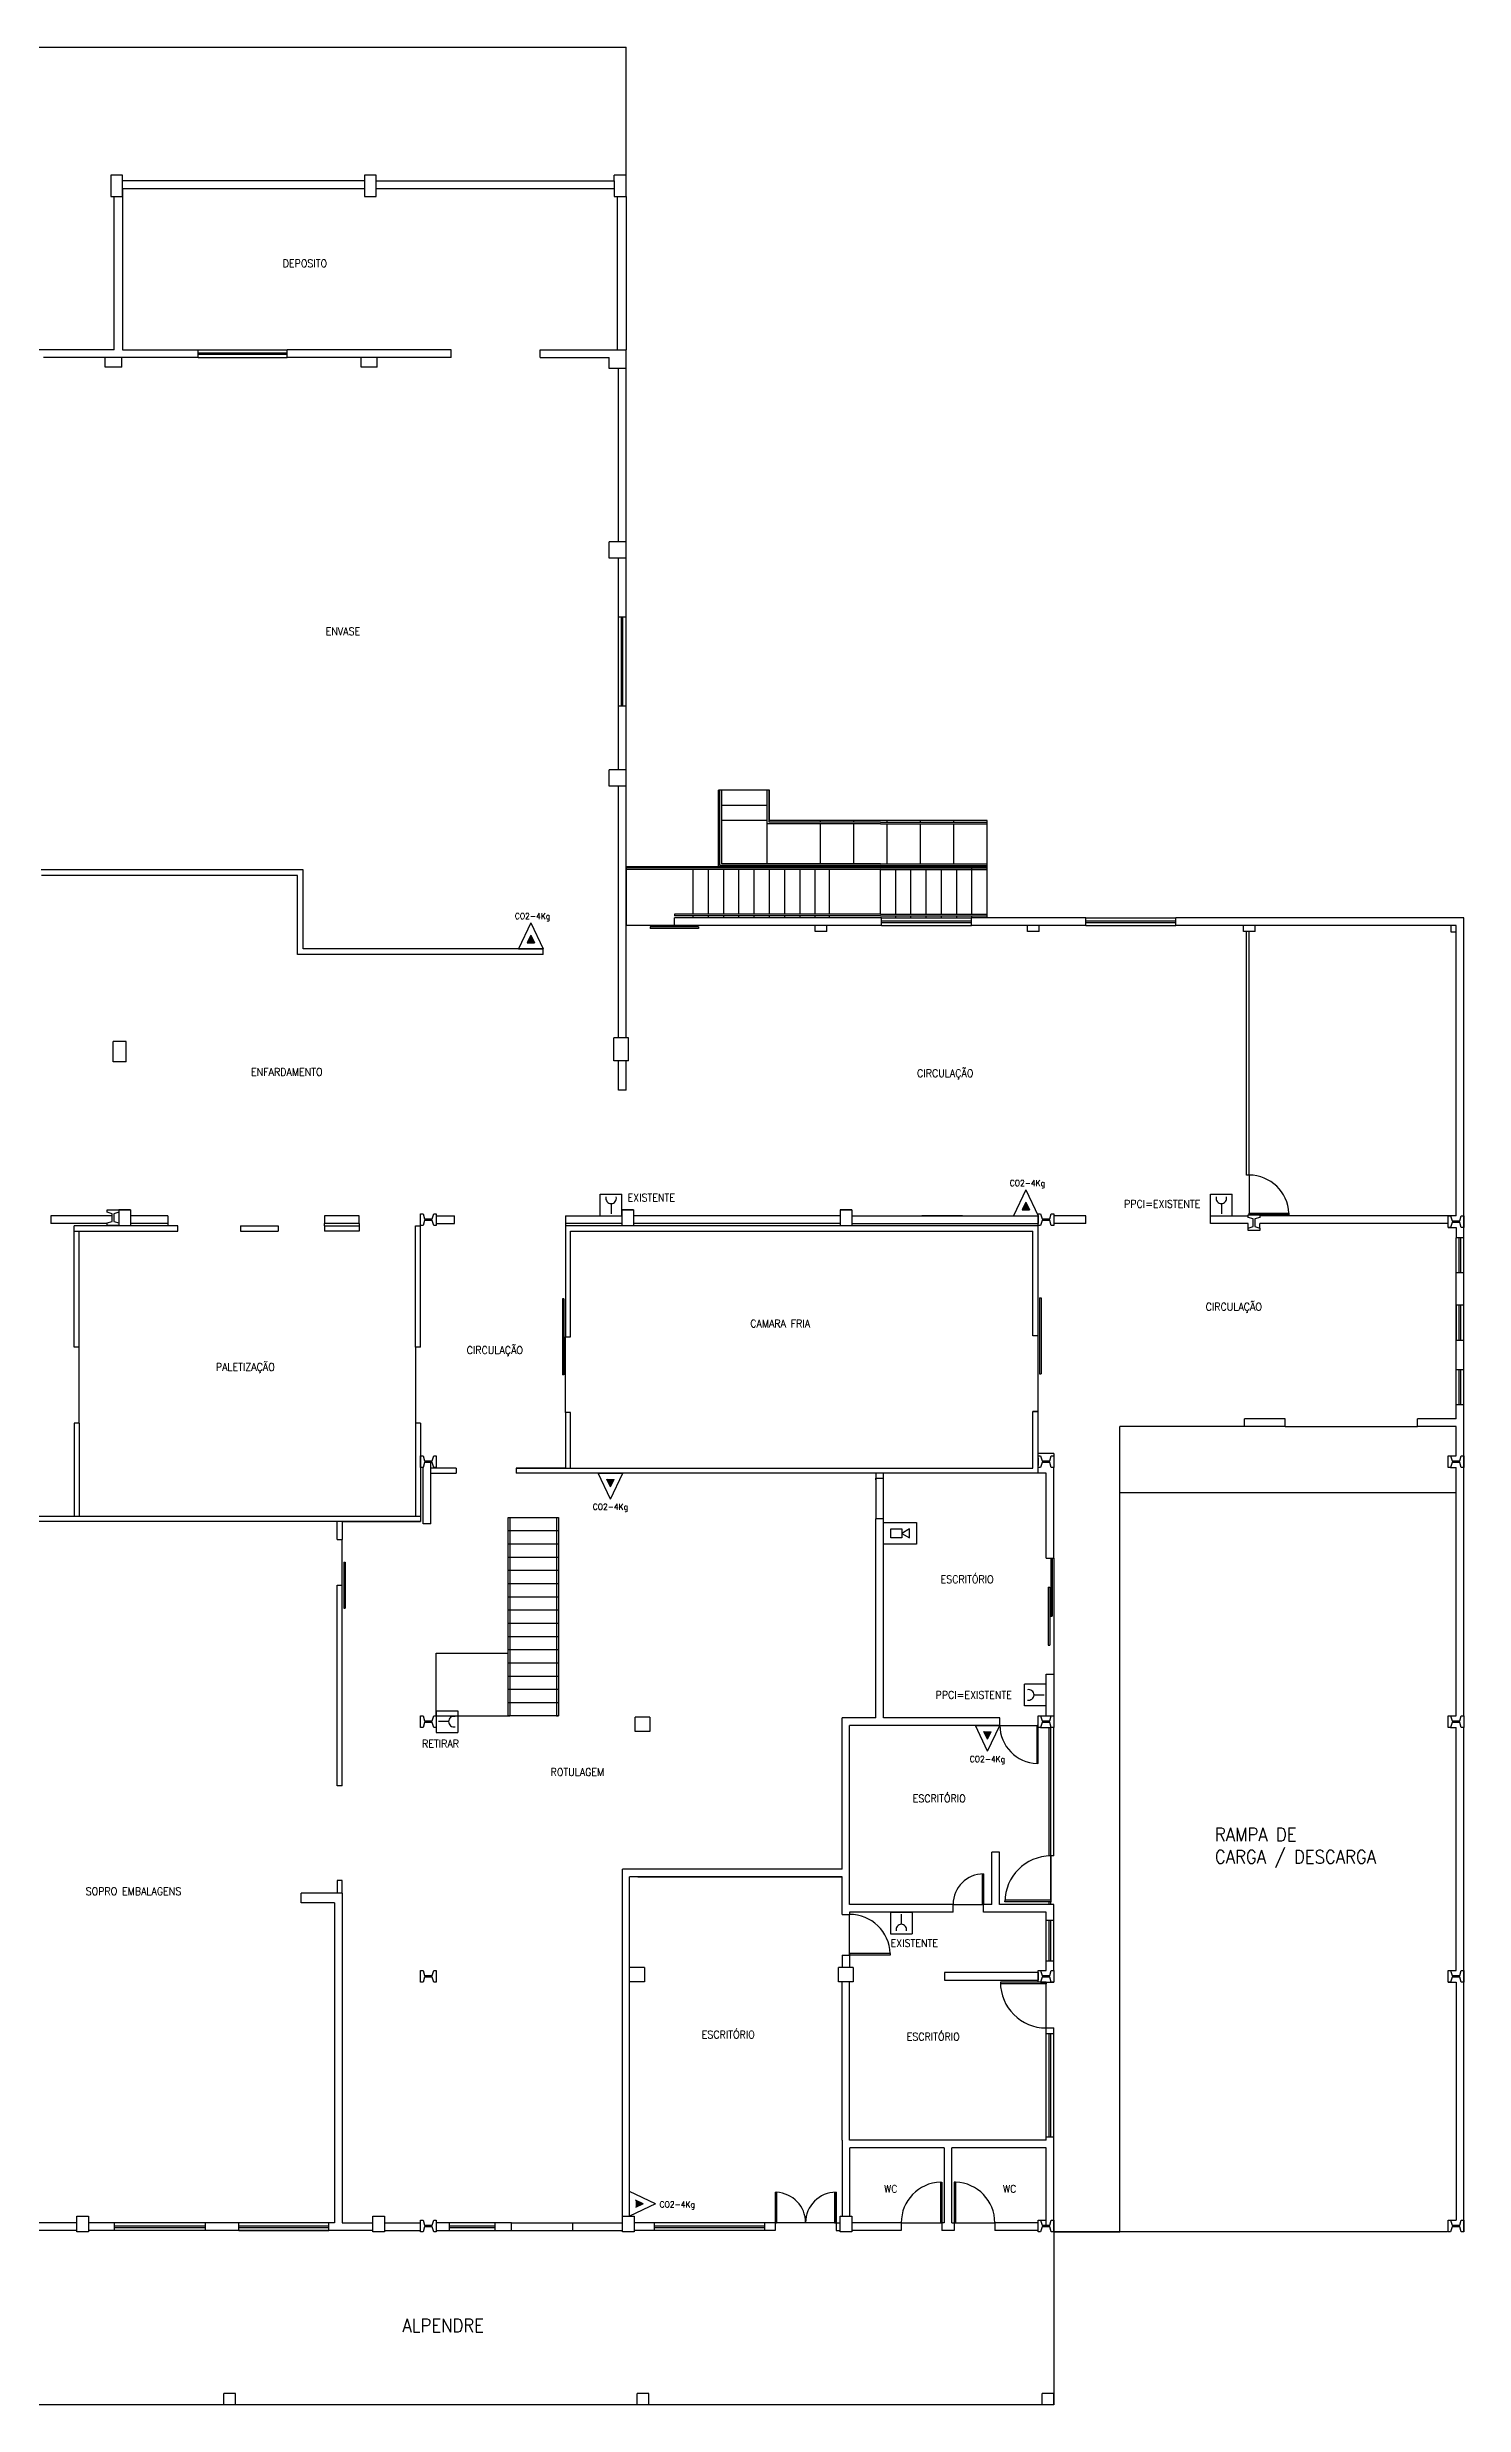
# Model space of a CAD drawing. Header units: metres. Extents: x 2.4 to 59.3, y 2.2 to 48.5.
# Drawn here: x 31.42 to 59.27, y 2.17 to 48.53 of the extents above; entities that cross this region are included whole.
import ezdxf

# ---------------------------------------------------------------- set-up
doc = ezdxf.new("R2010")
doc.units = ezdxf.units.M
doc.header["$LTSCALE"] = 5
doc.styles.add('textstyle7', font='Standard')

msp = doc.modelspace()

# ---------------------------------------------------------------- hatches: boundary and pattern name
for points in [[(40.853, 30.921), (40.998, 30.921), (40.925, 31.074)], [(50.583, 25.671), (50.728, 25.671), (50.655, 25.824)], [(42.421, 20.376), (42.566, 20.376), (42.494, 20.224)], [(49.833, 15.416), (49.978, 15.416), (49.905, 15.264)], [(42.984, 6.053), (42.984, 6.198), (43.137, 6.125)]]:
    msp.add_hatch(color=1).paths.add_polyline_path(points, flags=0)

# ---------------------------------------------------------------- linework, layer by layer
for p, q in [((20.087, 48.534), (32.667, 48.534)), ((32.667, 48.534), (42.797, 48.534)), ((42.797, 46.014), (42.797, 48.534)), ((32.897, 46.014), (32.667, 46.014)), ((32.667, 46.014), (32.667, 45.594)), ((32.897, 45.904), (32.897, 46.014)), ((37.657, 45.904), (32.897, 45.904)), ((32.897, 45.594), (32.897, 45.904)), ((37.887, 46.014), (37.657, 46.014)), ((37.657, 46.014), (37.657, 45.904)), ((37.657, 45.904), (37.657, 45.594)), ((37.887, 45.904), (37.887, 46.014)), ((37.887, 45.594), (37.887, 45.904)), ((37.887, 45.904), (42.567, 45.904)), ((42.567, 45.904), (42.567, 46.014)), ((42.797, 46.014), (42.567, 46.014)), ((42.567, 45.904), (42.567, 45.594)), ((42.567, 45.904), (42.567, 45.904)), ((42.797, 45.594), (42.797, 46.014)), ((32.667, 45.594), (32.732, 45.594)), ((32.732, 45.594), (32.897, 45.594)), ((32.732, 42.584), (32.732, 45.594)), ((32.897, 45.754), (37.657, 45.754)), ((32.897, 45.754), (32.897, 44.954)), ((32.897, 45.594), (32.897, 42.584)), ((37.657, 45.594), (37.887, 45.594)), ((37.887, 45.754), (42.567, 45.754)), ((42.567, 45.594), (42.797, 45.594)), ((42.632, 42.584), (42.632, 45.594)), ((42.797, 45.594), (42.797, 42.584)), ((32.732, 42.584), (19.167, 42.584)), ((34.387, 42.434), (31.347, 42.434)), ((32.557, 42.244), (32.557, 42.434)), ((32.887, 42.244), (32.557, 42.244)), ((32.882, 42.244), (32.562, 42.244)), ((32.887, 42.244), (32.887, 42.434)), ((32.897, 42.584), (34.387, 42.584)), ((32.897, 42.584), (33.697, 42.584)), ((34.387, 42.434), (34.387, 42.584)), ((34.387, 42.584), (36.137, 42.584)), ((34.387, 42.524), (36.137, 42.524)), ((34.387, 42.494), (36.137, 42.494)), ((34.387, 42.434), (36.137, 42.434)), ((36.137, 42.434), (36.137, 42.584)), ((39.357, 42.584), (36.137, 42.584)), ((39.357, 42.434), (36.137, 42.434)), ((37.587, 42.244), (37.587, 42.434)), ((37.907, 42.244), (37.587, 42.244)), ((37.907, 42.244), (37.907, 42.434)), ((39.357, 42.434), (39.357, 42.584)), ((41.107, 42.434), (41.107, 42.584)), ((41.107, 42.584), (42.797, 42.584)), ((41.107, 42.434), (42.467, 42.434)), ((42.467, 42.214), (42.467, 42.434)), ((42.797, 42.214), (42.467, 42.214)), ((42.647, 38.804), (42.647, 42.214)), ((42.797, 37.324), (42.797, 42.584)), ((42.797, 38.804), (42.467, 38.804)), ((42.467, 38.484), (42.467, 38.804)), ((42.797, 38.484), (42.467, 38.484)), ((42.647, 37.324), (42.647, 38.484)), ((42.797, 37.324), (42.647, 37.324)), ((42.647, 35.574), (42.647, 37.324)), ((42.707, 35.574), (42.707, 37.324)), ((42.737, 35.574), (42.737, 37.324)), ((42.797, 35.574), (42.797, 37.324)), ((42.797, 35.574), (42.647, 35.574)), ((42.647, 34.324), (42.647, 35.574)), ((42.797, 29.054), (42.797, 35.574)), ((42.797, 34.324), (42.467, 34.324)), ((42.467, 34.004), (42.467, 34.324)), ((42.797, 34.004), (42.467, 34.004)), ((42.647, 29.054), (42.647, 34.004)), ((45.618, 33.924), (44.617, 33.924)), ((44.617, 33.324), (44.617, 33.924)), ((44.642, 33.324), (44.642, 33.924)), ((44.679, 33.324), (44.679, 33.924)), ((45.571, 33.262), (45.571, 33.924)), ((45.608, 33.295), (45.608, 33.924)), ((45.618, 33.324), (45.618, 33.924)), ((44.642, 33.624), (44.617, 33.624)), ((45.571, 33.624), (44.679, 33.624)), ((45.618, 33.624), (45.608, 33.624)), ((44.617, 32.414), (44.617, 33.324)), ((44.642, 33.324), (44.617, 33.324)), ((44.642, 32.439), (44.642, 33.324)), ((44.679, 32.473), (44.679, 33.324)), ((45.571, 33.324), (44.679, 33.324)), ((45.571, 32.473), (45.571, 33.324)), ((47.798, 33.262), (45.571, 33.262)), ((49.898, 33.324), (45.608, 33.324)), ((47.798, 33.295), (45.608, 33.295)), ((46.618, 33.295), (46.618, 33.324)), ((46.618, 32.473), (46.618, 33.262)), ((47.274, 33.295), (47.274, 33.324)), ((47.274, 32.473), (47.274, 33.262)), ((47.798, 33.295), (49.898, 33.295)), ((47.798, 33.262), (49.898, 33.262)), ((47.93, 33.295), (47.93, 33.324)), ((47.93, 32.473), (47.93, 33.262)), ((48.586, 33.295), (48.586, 33.324)), ((48.586, 32.473), (48.586, 33.262)), ((49.242, 33.295), (49.242, 33.324)), ((49.242, 32.473), (49.242, 33.262)), ((49.898, 32.414), (49.898, 33.324)), ((47.798, 32.473), (44.679, 32.473)), ((47.798, 32.473), (49.898, 32.473)), ((36.447, 32.354), (31.297, 32.354)), ((36.337, 32.244), (31.307, 32.244)), ((36.337, 30.694), (36.337, 32.244)), ((36.447, 30.804), (36.447, 32.354)), ((47.798, 32.414), (42.797, 32.414)), ((42.797, 32.414), (42.797, 31.264)), ((47.798, 32.396), (42.797, 32.396)), ((47.798, 32.362), (42.797, 32.362)), ((44.117, 32.396), (44.117, 32.414)), ((44.117, 31.484), (44.117, 32.362)), ((44.417, 32.396), (44.417, 32.414)), ((44.417, 31.484), (44.417, 32.362)), ((47.798, 32.439), (44.642, 32.439)), ((44.717, 32.396), (44.717, 32.414)), ((44.717, 31.484), (44.717, 32.362)), ((45.017, 32.396), (45.017, 32.414)), ((45.017, 31.484), (45.017, 32.362)), ((45.318, 32.396), (45.318, 32.414)), ((45.318, 31.484), (45.318, 32.362)), ((45.571, 32.414), (45.571, 32.439)), ((45.618, 32.396), (45.618, 32.414)), ((45.618, 31.484), (45.618, 32.362)), ((45.918, 32.396), (45.918, 32.414)), ((45.918, 31.484), (45.918, 32.362)), ((46.218, 32.396), (46.218, 32.414)), ((46.218, 31.484), (46.218, 32.362)), ((46.518, 32.396), (46.518, 32.414)), ((46.518, 31.484), (46.518, 32.362)), ((46.618, 32.414), (46.618, 32.439)), ((46.798, 32.396), (46.798, 32.414)), ((46.798, 31.484), (46.798, 32.362)), ((47.274, 32.414), (47.274, 32.439)), ((47.798, 32.439), (49.898, 32.439)), ((47.798, 32.396), (47.798, 32.414)), ((48.098, 32.414), (47.798, 32.414)), ((47.798, 32.396), (49.898, 32.396)), ((47.798, 32.362), (49.898, 32.362)), ((47.798, 31.484), (47.798, 32.362)), ((47.93, 32.414), (47.93, 32.439)), ((48.098, 32.414), (49.898, 32.414)), ((48.098, 32.396), (48.098, 32.414)), ((48.098, 31.484), (48.098, 32.362)), ((48.398, 32.396), (48.398, 32.414)), ((48.398, 31.484), (48.398, 32.362)), ((48.586, 32.414), (48.586, 32.439)), ((48.698, 32.396), (48.698, 32.414)), ((48.698, 31.484), (48.698, 32.362)), ((48.998, 32.396), (48.998, 32.414)), ((48.998, 31.484), (48.998, 32.362)), ((49.242, 32.414), (49.242, 32.439)), ((49.298, 32.396), (49.298, 32.414)), ((49.298, 31.484), (49.298, 32.362)), ((49.598, 31.484), (49.598, 32.414)), ((49.898, 31.414), (49.898, 32.414)), ((43.747, 31.264), (42.797, 31.264)), ((43.272, 31.234), (43.272, 31.204)), ((44.222, 31.234), (43.272, 31.234)), ((44.222, 31.204), (43.272, 31.204)), ((47.798, 31.484), (43.747, 31.484)), ((43.747, 31.484), (43.747, 31.451)), ((47.798, 31.451), (43.747, 31.451)), ((43.747, 31.264), (43.747, 31.414)), ((47.817, 31.414), (43.747, 31.414)), ((47.817, 31.264), (43.747, 31.264)), ((44.117, 31.414), (44.117, 31.451)), ((44.222, 31.234), (44.222, 31.204)), ((44.417, 31.414), (44.417, 31.451)), ((44.717, 31.414), (44.717, 31.451)), ((45.017, 31.414), (45.017, 31.451)), ((45.318, 31.414), (45.318, 31.451)), ((45.618, 31.414), (45.618, 31.451)), ((45.918, 31.414), (45.918, 31.451)), ((46.218, 31.414), (46.218, 31.451)), ((46.517, 31.144), (46.517, 31.264)), ((46.747, 31.144), (46.517, 31.144)), ((46.518, 31.414), (46.518, 31.451)), ((46.747, 31.144), (46.747, 31.264)), ((46.798, 31.414), (46.798, 31.451)), ((47.798, 31.484), (49.898, 31.484)), ((47.798, 31.451), (49.898, 31.451)), ((47.817, 31.264), (47.817, 31.414)), ((47.817, 31.414), (49.587, 31.414)), ((47.817, 31.354), (49.587, 31.354)), ((47.817, 31.324), (49.587, 31.324)), ((47.817, 31.264), (49.587, 31.264)), ((48.098, 31.414), (48.098, 31.451)), ((48.398, 31.414), (48.398, 31.451)), ((48.698, 31.414), (48.698, 31.451)), ((48.998, 31.414), (48.998, 31.451)), ((49.298, 31.414), (49.298, 31.451)), ((51.837, 31.414), (49.587, 31.414)), ((49.587, 31.264), (49.587, 31.414)), ((51.837, 31.264), (49.587, 31.264)), ((49.598, 31.414), (49.598, 31.451)), ((50.687, 31.144), (50.687, 31.264)), ((50.917, 31.144), (50.687, 31.144)), ((50.917, 31.144), (50.917, 31.264)), ((51.837, 31.264), (51.837, 31.414)), ((51.837, 31.414), (53.607, 31.414)), ((51.837, 31.354), (53.607, 31.354)), ((51.837, 31.324), (53.607, 31.324)), ((51.837, 31.264), (53.607, 31.264)), ((53.607, 31.264), (53.607, 31.414)), ((59.267, 31.414), (53.607, 31.414)), ((59.117, 31.264), (53.607, 31.264)), ((54.937, 31.144), (54.937, 31.264)), ((55.167, 31.144), (54.937, 31.144)), ((54.997, 26.354), (54.997, 31.144)), ((55.047, 26.354), (55.047, 31.144)), ((55.167, 31.144), (55.167, 31.264)), ((59.017, 31.134), (59.017, 31.264)), ((59.117, 31.134), (59.017, 31.134)), ((59.117, 25.554), (59.117, 31.264)), ((59.267, 25.124), (59.267, 31.414)), ((41.167, 30.694), (36.337, 30.694)), ((41.167, 30.804), (36.447, 30.804)), ((41.167, 30.694), (41.167, 30.804)), ((32.717, 28.584), (32.717, 28.984)), ((32.967, 28.984), (32.717, 28.984)), ((32.967, 28.584), (32.967, 28.984)), ((42.847, 29.054), (42.557, 29.054)), ((42.557, 28.604), (42.557, 29.054)), ((42.847, 28.604), (42.847, 29.054)), ((32.967, 28.584), (32.717, 28.584)), ((42.847, 28.604), (42.557, 28.604)), ((42.647, 28.024), (42.647, 28.604)), ((42.797, 28.024), (42.797, 28.604)), ((42.797, 28.024), (42.647, 28.024)), ((55.047, 26.354), (54.997, 26.354)), ((55.047, 26.354), (55.047, 25.589)), ((31.487, 25.554), (31.487, 25.404)), ((32.697, 25.554), (31.487, 25.554)), ((32.597, 25.624), (32.597, 25.674)), ((32.597, 25.674), (32.827, 25.674)), ((32.697, 25.594), (32.597, 25.624)), ((32.597, 25.554), (32.597, 25.554)), ((32.697, 25.444), (32.697, 25.594)), ((32.827, 25.624), (32.727, 25.594)), ((32.727, 25.594), (32.727, 25.444)), ((33.057, 25.674), (32.827, 25.674)), ((32.827, 25.674), (33.057, 25.674)), ((32.827, 25.674), (32.827, 25.624)), ((32.827, 25.674), (32.827, 25.354)), ((33.057, 25.674), (33.057, 25.354)), ((33.787, 25.554), (33.057, 25.554)), ((33.787, 25.554), (33.787, 25.354)), ((36.867, 25.554), (36.867, 25.404)), ((37.549, 25.554), (36.867, 25.554)), ((37.549, 25.404), (37.549, 25.554)), ((38.757, 25.364), (38.757, 25.594)), ((38.757, 25.594), (38.807, 25.594)), ((38.807, 25.594), (38.837, 25.494)), ((38.987, 25.494), (39.017, 25.594)), ((39.017, 25.594), (39.067, 25.594)), ((39.067, 25.594), (39.067, 25.364)), ((39.067, 25.554), (39.427, 25.554)), ((39.427, 25.404), (39.427, 25.554)), ((41.607, 25.554), (41.607, 23.174)), ((41.607, 25.554), (42.717, 25.554)), ((42.947, 25.674), (42.717, 25.674)), ((42.717, 25.674), (42.947, 25.674)), ((42.717, 25.674), (42.717, 25.354)), ((42.717, 25.674), (42.717, 25.554)), ((42.727, 25.674), (42.947, 25.674)), ((42.947, 25.674), (42.947, 25.554)), ((42.947, 25.674), (42.947, 25.354)), ((47.007, 25.554), (42.947, 25.554)), ((47.237, 25.674), (47.007, 25.674)), ((47.007, 25.674), (47.237, 25.674)), ((47.007, 25.674), (47.007, 25.354)), ((47.237, 25.674), (47.237, 25.354)), ((47.237, 25.554), (50.897, 25.554)), ((50.897, 25.364), (50.897, 25.594)), ((50.897, 25.594), (50.947, 25.594)), ((50.897, 25.554), (50.897, 25.404)), ((50.947, 25.594), (50.977, 25.494)), ((51.127, 25.494), (51.157, 25.594)), ((51.157, 25.594), (51.207, 25.594)), ((51.207, 25.594), (51.207, 25.364)), ((51.837, 25.554), (51.207, 25.554)), ((51.837, 25.404), (51.837, 25.554)), ((54.287, 25.404), (54.287, 25.554)), ((55.027, 25.524), (55.027, 25.574)), ((55.027, 25.574), (55.257, 25.574)), ((55.127, 25.494), (55.027, 25.524)), ((55.047, 25.604), (55.827, 25.604)), ((55.047, 25.574), (55.047, 25.604)), ((55.827, 25.574), (55.047, 25.574)), ((55.257, 25.524), (55.157, 25.494)), ((55.257, 25.574), (55.257, 25.524)), ((59.117, 25.554), (55.257, 25.554)), ((55.827, 25.604), (55.827, 25.574)), ((58.957, 25.324), (58.957, 25.554)), ((58.957, 25.554), (59.007, 25.554)), ((59.007, 25.554), (59.037, 25.454)), ((59.187, 25.454), (59.217, 25.554)), ((59.217, 25.554), (59.267, 25.554)), ((59.267, 25.554), (59.267, 25.324)), ((32.597, 25.404), (31.487, 25.404)), ((33.987, 25.354), (31.947, 25.354)), ((31.947, 22.974), (31.947, 25.354)), ((31.947, 25.254), (33.987, 25.254)), ((32.047, 22.974), (32.047, 25.254)), ((32.047, 24.114), (32.047, 25.254)), ((32.597, 25.414), (32.697, 25.444)), ((32.597, 25.364), (32.597, 25.414)), ((32.827, 25.364), (32.597, 25.364)), ((32.727, 25.444), (32.827, 25.414)), ((32.827, 25.414), (32.827, 25.364)), ((33.787, 25.404), (33.057, 25.404)), ((33.987, 25.254), (33.987, 25.354)), ((35.217, 25.354), (35.217, 25.254)), ((35.217, 25.354), (35.96, 25.354)), ((35.217, 25.254), (35.96, 25.254)), ((35.96, 25.354), (35.96, 25.254)), ((36.867, 25.354), (36.867, 25.404)), ((37.549, 25.404), (36.867, 25.404)), ((36.867, 25.354), (37.549, 25.354)), ((36.867, 25.354), (36.867, 25.254)), ((37.549, 25.254), (36.867, 25.254)), ((37.549, 25.404), (37.549, 25.254)), ((38.657, 25.254), (38.657, 25.354)), ((38.657, 25.354), (38.757, 25.354)), ((38.657, 22.974), (38.657, 25.254)), ((38.807, 25.364), (38.757, 25.364)), ((38.757, 22.974), (38.757, 25.354)), ((38.837, 25.464), (38.807, 25.364)), ((38.837, 25.494), (38.987, 25.494)), ((38.987, 25.464), (38.837, 25.464)), ((39.017, 25.364), (38.987, 25.464)), ((39.067, 25.364), (39.017, 25.364)), ((39.067, 25.404), (39.427, 25.404)), ((42.717, 25.404), (41.607, 25.404)), ((50.897, 25.354), (41.607, 25.354)), ((41.707, 25.254), (50.797, 25.254)), ((41.707, 23.174), (41.707, 25.254)), ((42.947, 25.354), (42.717, 25.354)), ((47.007, 25.404), (42.947, 25.404)), ((47.237, 25.354), (47.007, 25.354)), ((47.237, 25.404), (50.897, 25.404)), ((50.797, 23.194), (50.797, 25.254)), ((50.947, 25.364), (50.897, 25.364)), ((50.897, 24.224), (50.897, 25.364)), ((50.977, 25.464), (50.947, 25.364)), ((50.977, 25.494), (51.127, 25.494)), ((51.127, 25.464), (50.977, 25.464)), ((51.157, 25.364), (51.127, 25.464)), ((51.207, 25.364), (51.157, 25.364)), ((51.837, 25.404), (51.207, 25.404)), ((55.027, 25.404), (54.287, 25.404)), ((55.027, 25.264), (55.027, 25.404)), ((55.027, 25.314), (55.127, 25.344)), ((55.027, 25.264), (55.027, 25.314)), ((55.247, 25.264), (55.027, 25.264)), ((55.257, 25.264), (55.027, 25.264)), ((55.127, 25.344), (55.127, 25.494)), ((55.157, 25.494), (55.157, 25.344)), ((55.157, 25.344), (55.257, 25.314)), ((58.957, 25.404), (55.257, 25.404)), ((55.257, 25.314), (55.257, 25.404)), ((55.257, 25.314), (55.257, 25.264)), ((59.007, 25.324), (58.957, 25.324)), ((59.037, 25.424), (59.007, 25.324)), ((59.037, 25.454), (59.187, 25.454)), ((59.187, 25.424), (59.037, 25.424)), ((59.117, 23.794), (59.117, 25.124)), ((59.267, 25.124), (59.117, 25.124)), ((59.177, 24.434), (59.177, 25.124)), ((59.217, 25.324), (59.187, 25.424)), ((59.207, 24.434), (59.207, 25.124)), ((59.267, 25.324), (59.217, 25.324)), ((59.267, 23.794), (59.267, 25.124)), ((50.897, 22.734), (50.897, 24.224)), ((59.267, 24.434), (59.117, 24.434)), ((41.547, 23.919), (41.547, 22.429)), ((41.577, 23.919), (41.547, 23.919)), ((41.577, 23.919), (41.577, 22.429)), ((50.927, 23.939), (50.927, 22.449)), ((50.927, 23.939), (50.957, 23.939)), ((50.957, 23.939), (50.957, 22.449)), ((59.117, 22.524), (59.117, 23.794)), ((59.267, 23.794), (59.117, 23.794)), ((59.117, 23.794), (59.117, 23.104)), ((59.177, 23.104), (59.177, 23.794)), ((59.207, 23.104), (59.207, 23.794)), ((59.267, 22.524), (59.267, 23.794)), ((50.897, 23.194), (50.797, 23.194)), ((32.047, 22.974), (31.947, 22.974)), ((32.047, 21.474), (32.047, 22.974)), ((38.657, 22.974), (38.657, 21.474)), ((38.757, 22.974), (38.657, 22.974)), ((41.607, 23.174), (41.707, 23.174)), ((41.607, 21.684), (41.607, 23.174)), ((50.897, 20.494), (50.897, 22.734)), ((59.267, 23.104), (59.117, 23.104)), ((41.577, 22.429), (41.547, 22.429)), ((50.927, 22.449), (50.957, 22.449)), ((59.117, 21.564), (59.117, 22.524)), ((59.267, 22.524), (59.117, 22.524)), ((59.177, 21.834), (59.177, 22.524)), ((59.207, 21.834), (59.207, 22.524)), ((59.267, 15.724), (59.267, 22.524)), ((59.267, 21.834), (59.117, 21.834)), ((31.947, 21.474), (31.947, 19.642)), ((32.047, 21.474), (31.947, 21.474)), ((32.047, 21.474), (32.047, 19.642)), ((38.657, 21.474), (38.657, 19.642)), ((38.657, 21.474), (38.657, 20.623)), ((38.757, 21.474), (38.657, 21.474)), ((38.757, 21.474), (38.757, 19.542)), ((41.607, 21.684), (41.607, 20.594)), ((41.707, 21.684), (41.607, 21.684)), ((41.707, 21.684), (41.607, 21.684)), ((41.707, 20.594), (41.707, 21.684)), ((41.707, 20.594), (41.707, 21.684)), ((50.897, 21.704), (50.797, 21.704)), ((50.797, 20.594), (50.797, 21.704)), ((50.797, 20.594), (50.797, 21.704)), ((50.797, 21.704), (50.897, 21.704)), ((52.507, 5.574), (52.507, 21.414)), ((54.957, 21.414), (52.507, 21.414)), ((54.957, 21.414), (54.957, 21.564)), ((55.757, 21.564), (54.957, 21.564)), ((55.757, 21.414), (54.957, 21.414)), ((55.757, 21.414), (55.757, 21.564)), ((55.757, 21.414), (55.757, 21.414)), ((55.757, 21.414), (58.357, 21.414)), ((58.357, 21.414), (58.357, 21.564)), ((59.117, 21.564), (58.357, 21.564)), ((59.117, 21.414), (58.357, 21.414)), ((59.117, 20.834), (59.117, 21.414)), ((51.207, 20.877), (50.897, 20.877)), ((51.207, 20.877), (51.207, 20.833)), ((38.757, 20.603), (38.757, 20.833)), ((38.757, 20.833), (38.807, 20.833)), ((38.807, 20.603), (38.757, 20.603)), ((38.807, 20.833), (38.837, 20.733)), ((38.837, 20.703), (38.807, 20.603)), ((38.807, 19.494), (38.807, 20.603)), ((38.837, 20.733), (38.987, 20.733)), ((38.987, 20.703), (38.837, 20.703)), ((38.957, 19.494), (38.957, 20.703)), ((39.457, 20.594), (38.957, 20.594)), ((38.957, 20.494), (39.457, 20.494)), ((38.987, 20.733), (39.017, 20.833)), ((39.017, 20.603), (38.987, 20.703)), ((39.017, 20.833), (39.067, 20.833)), ((39.067, 20.603), (39.017, 20.603)), ((39.067, 20.833), (39.067, 20.603)), ((39.457, 20.594), (39.457, 20.494)), ((41.607, 20.594), (40.637, 20.594)), ((40.637, 20.594), (40.637, 20.494)), ((51.057, 20.494), (40.637, 20.494)), ((47.857, 20.494), (47.707, 20.494)), ((47.707, 20.494), (47.707, 20.394)), ((47.857, 20.394), (47.857, 20.494)), ((50.897, 20.603), (50.897, 20.833)), ((50.897, 20.833), (50.947, 20.833)), ((50.897, 20.793), (50.897, 20.643)), ((50.947, 20.603), (50.897, 20.603)), ((50.947, 20.833), (50.977, 20.733)), ((50.977, 20.703), (50.947, 20.603)), ((50.977, 20.733), (51.127, 20.733)), ((51.127, 20.703), (50.977, 20.703)), ((51.057, 18.824), (51.057, 20.494)), ((51.127, 20.733), (51.157, 20.833)), ((51.157, 20.603), (51.127, 20.703)), ((51.157, 20.833), (51.207, 20.833)), ((51.207, 20.603), (51.157, 20.603)), ((51.207, 20.833), (51.207, 20.603)), ((51.207, 18.824), (51.207, 20.603)), ((58.957, 20.604), (58.957, 20.834)), ((58.957, 20.834), (59.007, 20.834)), ((59.007, 20.604), (58.957, 20.604)), ((59.007, 20.834), (59.117, 20.834)), ((59.007, 20.834), (59.037, 20.734)), ((59.037, 20.704), (59.007, 20.604)), ((59.007, 20.604), (59.117, 20.604)), ((59.037, 20.734), (59.187, 20.734)), ((59.187, 20.704), (59.037, 20.704)), ((59.117, 15.724), (59.117, 20.604)), ((59.187, 20.734), (59.217, 20.834)), ((59.217, 20.604), (59.187, 20.704)), ((59.217, 20.834), (59.267, 20.834)), ((59.267, 20.604), (59.217, 20.604)), ((59.267, 20.834), (59.267, 20.604)), ((47.707, 20.394), (47.857, 20.394)), ((47.707, 20.363), (47.707, 20.393)), ((47.707, 20.393), (47.707, 19.593)), ((47.857, 19.593), (47.857, 20.394)), ((52.507, 20.114), (59.117, 20.114)), ((31.947, 19.642), (30.647, 19.642)), ((31.837, 19.542), (30.647, 19.542)), ((38.757, 19.542), (31.837, 19.542)), ((38.757, 19.642), (31.947, 19.642)), ((37.118, 19.192), (37.118, 19.542)), ((37.218, 19.542), (37.218, 19.192)), ((37.218, 19.542), (38.757, 19.542)), ((38.957, 19.494), (38.807, 19.494)), ((40.477, 15.724), (40.477, 19.624)), ((40.477, 19.624), (40.511, 19.624)), ((40.477, 19.624), (41.467, 19.624)), ((40.511, 19.624), (40.511, 15.724)), ((41.433, 19.624), (41.433, 15.724)), ((41.433, 19.624), (41.467, 19.624)), ((41.467, 19.624), (41.467, 15.724)), ((47.707, 15.684), (47.707, 19.593)), ((47.857, 19.593), (47.707, 19.593)), ((47.707, 19.593), (47.707, 19.593)), ((47.857, 19.593), (47.857, 19.593)), ((47.857, 15.684), (47.857, 19.593)), ((37.118, 19.192), (37.218, 19.192)), ((37.218, 18.292), (37.218, 19.192)), ((40.477, 19.364), (41.467, 19.364)), ((40.477, 19.104), (41.467, 19.104)), ((37.248, 18.742), (37.278, 18.742)), ((37.248, 18.742), (37.248, 17.842)), ((37.278, 18.742), (37.278, 17.842)), ((40.477, 18.844), (41.467, 18.844)), ((40.477, 18.584), (41.467, 18.584)), ((51.057, 18.824), (51.207, 18.824)), ((51.147, 18.824), (51.147, 17.684)), ((51.177, 18.824), (51.177, 17.684)), ((51.207, 18.824), (51.207, 16.544)), ((37.118, 14.347), (37.118, 18.292)), ((37.118, 18.292), (37.218, 18.292)), ((37.218, 14.347), (37.218, 18.292)), ((40.477, 18.324), (41.467, 18.324)), ((51.097, 18.254), (51.097, 17.114)), ((51.097, 18.254), (51.127, 18.254)), ((51.127, 18.254), (51.127, 17.114)), ((37.248, 17.842), (37.278, 17.842)), ((40.477, 18.064), (41.467, 18.064)), ((40.477, 17.804), (41.467, 17.804)), ((51.147, 17.684), (51.177, 17.684)), ((40.477, 17.544), (41.467, 17.544)), ((40.477, 17.284), (41.467, 17.284)), ((39.067, 15.724), (39.067, 16.954)), ((39.067, 16.954), (40.477, 16.954)), ((40.477, 17.024), (41.467, 17.024)), ((40.477, 16.764), (41.467, 16.764)), ((51.097, 17.114), (51.127, 17.114)), ((40.477, 16.504), (41.467, 16.504)), ((40.477, 16.244), (41.467, 16.244)), ((51.057, 15.724), (51.057, 16.544)), ((51.057, 16.544), (51.207, 16.544)), ((51.207, 16.544), (51.207, 15.724)), ((40.477, 15.724), (40.477, 15.984)), ((40.477, 15.984), (41.467, 15.984)), ((38.757, 15.494), (38.757, 15.724)), ((38.757, 15.724), (38.807, 15.724)), ((38.807, 15.494), (38.757, 15.494)), ((38.807, 15.724), (38.837, 15.624)), ((38.837, 15.594), (38.807, 15.494)), ((38.837, 15.624), (38.987, 15.624)), ((38.987, 15.594), (38.837, 15.594)), ((38.987, 15.624), (39.017, 15.724)), ((39.017, 15.494), (38.987, 15.594)), ((39.017, 15.724), (39.067, 15.724)), ((39.067, 15.494), (39.017, 15.494)), ((39.067, 15.724), (39.067, 15.494)), ((39.067, 15.724), (40.477, 15.724)), ((40.477, 15.724), (40.511, 15.724)), ((41.467, 15.724), (40.477, 15.724)), ((41.433, 15.724), (41.467, 15.724)), ((43.267, 15.694), (42.977, 15.694)), ((42.977, 15.414), (42.977, 15.694)), ((43.267, 15.414), (42.977, 15.414)), ((43.267, 15.694), (43.267, 15.414)), ((47.707, 15.684), (47.047, 15.684)), ((47.047, 12.704), (47.047, 15.684)), ((50.147, 15.534), (47.192, 15.534)), ((47.192, 12.014), (47.192, 15.534)), ((50.147, 15.684), (47.857, 15.684)), ((50.147, 15.534), (50.147, 15.684)), ((50.147, 15.534), (50.897, 15.534)), ((50.897, 15.534), (50.877, 15.534)), ((50.877, 14.784), (50.877, 15.534)), ((50.897, 15.494), (50.897, 15.724)), ((50.897, 15.724), (50.947, 15.724)), ((50.897, 14.784), (50.897, 15.534)), ((50.947, 15.494), (50.897, 15.494)), ((50.947, 15.724), (51.157, 15.724)), ((50.947, 15.724), (50.977, 15.624)), ((50.977, 15.594), (50.947, 15.494)), ((50.947, 15.494), (51.157, 15.494)), ((50.977, 15.624), (51.127, 15.624)), ((51.127, 15.594), (50.977, 15.594)), ((51.117, 12.966), (51.117, 15.494)), ((51.127, 15.624), (51.157, 15.724)), ((51.157, 15.494), (51.127, 15.594)), ((51.147, 12.114), (51.147, 15.494)), ((51.157, 15.724), (51.207, 15.724)), ((51.207, 15.494), (51.157, 15.494)), ((51.207, 15.724), (51.207, 15.494)), ((51.207, 12.966), (51.207, 15.494)), ((58.957, 15.494), (58.957, 15.724)), ((58.957, 15.724), (59.007, 15.724)), ((59.007, 15.494), (58.957, 15.494)), ((59.007, 15.724), (59.117, 15.724)), ((59.007, 15.724), (59.037, 15.624)), ((59.037, 15.594), (59.007, 15.494)), ((59.007, 15.494), (59.117, 15.494)), ((59.037, 15.624), (59.187, 15.624)), ((59.187, 15.594), (59.037, 15.594)), ((59.117, 10.714), (59.117, 15.494)), ((59.187, 15.624), (59.217, 15.724)), ((59.217, 15.494), (59.187, 15.594)), ((59.217, 15.724), (59.267, 15.724)), ((59.267, 15.494), (59.217, 15.494)), ((59.267, 15.724), (59.267, 15.494)), ((59.267, 5.574), (59.267, 15.494)), ((50.897, 14.784), (50.877, 14.784)), ((37.218, 14.347), (37.118, 14.347)), ((50.137, 13.044), (49.987, 13.044)), ((49.987, 12.014), (49.987, 13.044)), ((50.137, 12.014), (50.137, 13.044)), ((42.727, 5.884), (42.727, 12.704)), ((47.047, 12.704), (42.727, 12.704)), ((47.047, 12.554), (42.867, 12.554)), ((42.867, 5.884), (42.867, 12.554)), ((43.027, 12.554), (47.047, 12.554)), ((47.047, 11.818), (47.047, 12.554)), ((49.797, 12.614), (49.827, 12.614)), ((49.797, 12.614), (49.797, 12.014)), ((49.827, 12.614), (49.827, 12.014)), ((49.827, 12.014), (49.827, 12.614)), ((51.207, 12.966), (51.117, 12.966)), ((51.147, 12.966), (51.147, 12.066)), ((36.408, 12.047), (36.408, 12.237)), ((37.218, 12.237), (36.408, 12.237)), ((37.218, 12.487), (37.118, 12.487)), ((37.118, 12.487), (37.118, 12.237)), ((37.218, 12.237), (37.218, 12.487)), ((37.218, 12.237), (37.218, 5.754)), ((50.247, 12.066), (50.248, 12.096)), ((51.147, 12.066), (50.247, 12.066)), ((51.147, 12.096), (50.248, 12.096)), ((51.117, 12.014), (51.117, 12.064)), ((51.147, 12.014), (51.147, 12.064)), ((37.068, 12.047), (36.408, 12.047)), ((37.068, 12.047), (36.408, 12.047)), ((37.068, 12.047), (37.068, 5.754)), ((47.047, 11.818), (47.192, 11.818)), ((49.227, 12.014), (47.192, 12.014)), ((49.227, 11.864), (47.192, 11.864)), ((47.192, 11.864), (47.192, 11.818)), ((47.192, 11.018), (47.192, 11.818)), ((49.227, 11.864), (49.227, 12.014)), ((49.227, 12.014), (49.827, 12.014)), ((49.797, 12.014), (49.827, 12.014)), ((49.827, 11.864), (49.827, 12.014)), ((49.987, 12.014), (49.827, 12.014)), ((51.057, 11.864), (49.827, 11.864)), ((51.207, 12.014), (50.137, 12.014)), ((51.057, 11.704), (51.057, 11.864)), ((51.057, 11.704), (51.207, 11.704)), ((51.057, 10.904), (51.057, 11.704)), ((51.117, 10.904), (51.117, 11.704)), ((51.147, 10.904), (51.147, 11.704)), ((51.207, 11.704), (51.207, 12.014)), ((51.207, 10.904), (51.207, 11.704)), ((38.757, 10.484), (38.757, 10.714)), ((38.757, 10.714), (38.807, 10.714)), ((38.807, 10.714), (38.837, 10.614)), ((38.987, 10.614), (39.017, 10.714)), ((39.017, 10.714), (39.067, 10.714)), ((39.067, 10.714), (39.067, 10.484)), ((43.157, 10.774), (42.867, 10.774)), ((42.867, 10.494), (42.867, 10.774)), ((43.157, 10.774), (43.157, 10.494)), ((47.262, 10.774), (46.972, 10.774)), ((46.972, 10.494), (46.972, 10.774)), ((47.047, 11.018), (47.047, 10.774)), ((47.047, 11.018), (47.192, 11.018)), ((47.192, 11.048), (47.192, 11.018)), ((47.992, 11.048), (47.192, 11.048)), ((47.192, 11.018), (47.192, 10.774)), ((47.992, 11.018), (47.192, 11.018)), ((47.262, 10.774), (47.262, 10.494)), ((47.992, 11.048), (47.992, 11.018)), ((50.897, 10.674), (49.057, 10.674)), ((49.057, 10.674), (49.057, 10.524)), ((50.897, 10.714), (51.057, 10.714)), ((50.897, 10.484), (50.897, 10.714)), ((50.897, 10.714), (50.947, 10.714)), ((50.897, 10.674), (50.897, 10.524)), ((50.947, 10.714), (50.977, 10.614)), ((51.057, 10.904), (51.207, 10.904)), ((51.057, 10.714), (51.057, 10.904)), ((51.127, 10.614), (51.157, 10.714)), ((51.157, 10.714), (51.207, 10.714)), ((51.207, 10.714), (51.207, 10.904)), ((51.207, 10.714), (51.207, 10.484)), ((58.957, 10.484), (58.957, 10.714)), ((58.957, 10.714), (59.007, 10.714)), ((58.957, 10.714), (59.117, 10.714)), ((59.007, 10.714), (59.037, 10.614)), ((59.187, 10.614), (59.217, 10.714)), ((59.217, 10.714), (59.267, 10.714)), ((59.267, 10.714), (59.267, 10.484)), ((38.807, 10.484), (38.757, 10.484)), ((38.837, 10.584), (38.807, 10.484)), ((38.837, 10.614), (38.987, 10.614)), ((38.987, 10.584), (38.837, 10.584)), ((39.017, 10.484), (38.987, 10.584)), ((39.067, 10.484), (39.017, 10.484)), ((43.157, 10.494), (42.867, 10.494)), ((47.262, 10.494), (46.972, 10.494)), ((47.047, 7.375), (47.047, 10.494)), ((47.187, 7.375), (47.187, 10.494)), ((49.057, 10.524), (50.897, 10.524)), ((51.057, 10.484), (50.157, 10.484)), ((50.157, 10.484), (50.158, 10.454)), ((51.057, 10.454), (50.158, 10.454)), ((50.947, 10.484), (50.897, 10.484)), ((50.977, 10.584), (50.947, 10.484)), ((50.947, 10.484), (51.157, 10.484)), ((50.977, 10.614), (51.127, 10.614)), ((51.127, 10.584), (50.977, 10.584)), ((51.057, 10.484), (51.207, 10.484)), ((51.057, 10.484), (51.057, 10.454)), ((51.057, 9.584), (51.057, 10.484)), ((51.157, 10.484), (51.127, 10.584)), ((51.207, 10.484), (51.157, 10.484)), ((59.007, 10.484), (58.957, 10.484)), ((58.957, 10.484), (59.117, 10.484)), ((59.037, 10.584), (59.007, 10.484)), ((59.037, 10.614), (59.187, 10.614)), ((59.187, 10.584), (59.037, 10.584)), ((59.117, 10.484), (59.117, 5.804)), ((59.217, 10.484), (59.187, 10.584)), ((59.267, 10.484), (59.217, 10.484)), ((51.057, 7.375), (51.057, 9.584)), ((51.057, 9.584), (51.207, 9.584)), ((51.057, 9.473), (51.207, 9.473)), ((51.117, 7.444), (51.117, 9.473)), ((51.147, 7.444), (51.147, 9.473)), ((51.207, 5.574), (51.207, 9.584)), ((51.057, 7.444), (51.207, 7.444)), ((47.047, 7.375), (47.047, 5.884)), ((51.057, 7.375), (47.187, 7.375)), ((47.197, 5.884), (47.197, 7.225)), ((49.052, 7.225), (47.197, 7.225)), ((49.052, 7.225), (49.052, 5.754)), ((51.057, 7.225), (49.202, 7.225)), ((49.202, 5.754), (49.202, 7.225)), ((51.057, 5.704), (51.057, 7.225)), ((48.977, 6.554), (48.977, 5.754)), ((48.977, 6.554), (49.007, 6.554)), ((49.007, 6.554), (49.007, 5.754)), ((49.247, 6.554), (49.247, 5.754)), ((49.277, 6.554), (49.247, 6.554)), ((49.277, 6.554), (49.277, 5.754)), ((45.727, 6.354), (45.757, 6.354)), ((45.727, 6.354), (45.727, 5.754)), ((45.757, 5.754), (45.757, 6.354)), ((45.757, 6.354), (45.757, 5.754)), ((46.897, 6.354), (46.927, 6.354)), ((46.897, 6.354), (46.897, 5.754)), ((46.927, 5.754), (46.927, 6.354)), ((46.927, 6.354), (46.927, 5.754)), ((31.998, 5.604), (27.827, 5.604)), ((31.998, 5.754), (27.977, 5.754)), ((31.998, 5.574), (31.998, 5.884)), ((31.998, 5.884), (32.228, 5.884)), ((32.228, 5.574), (31.998, 5.574)), ((32.228, 5.884), (32.228, 5.574)), ((32.228, 5.834), (32.228, 5.604)), ((37.068, 5.754), (32.228, 5.754)), ((37.817, 5.604), (32.228, 5.604)), ((32.738, 5.604), (32.738, 5.754)), ((32.738, 5.694), (34.528, 5.694)), ((32.738, 5.664), (34.528, 5.664)), ((34.528, 5.604), (34.528, 5.754)), ((35.187, 5.604), (35.187, 5.754)), ((35.187, 5.694), (36.957, 5.694)), ((35.187, 5.664), (36.957, 5.664)), ((35.187, 5.604), (36.957, 5.604)), ((36.957, 5.604), (36.957, 5.754)), ((37.218, 5.754), (37.817, 5.754)), ((37.817, 5.574), (37.817, 5.884)), ((37.817, 5.884), (38.047, 5.884)), ((38.047, 5.574), (37.817, 5.574)), ((38.047, 5.884), (38.047, 5.574)), ((38.047, 5.754), (38.757, 5.754)), ((38.052, 5.604), (38.757, 5.604)), ((38.757, 5.574), (38.757, 5.804)), ((38.757, 5.804), (38.807, 5.804)), ((38.807, 5.574), (38.757, 5.574)), ((38.807, 5.804), (38.837, 5.704)), ((38.837, 5.674), (38.807, 5.574)), ((38.837, 5.704), (38.987, 5.704)), ((38.987, 5.674), (38.837, 5.674)), ((38.987, 5.704), (39.017, 5.804)), ((39.017, 5.574), (38.987, 5.674)), ((39.017, 5.804), (39.067, 5.804)), ((39.067, 5.574), (39.017, 5.574)), ((39.067, 5.804), (39.067, 5.574)), ((39.067, 5.604), (40.547, 5.604)), ((40.547, 5.754), (39.071, 5.754)), ((39.327, 5.604), (39.327, 5.754)), ((39.327, 5.694), (40.227, 5.694)), ((39.327, 5.664), (40.227, 5.664)), ((40.227, 5.604), (40.227, 5.754)), ((40.547, 5.604), (40.547, 5.754)), ((40.547, 5.754), (40.577, 5.754)), ((40.547, 5.754), (41.747, 5.754)), ((40.547, 5.604), (41.747, 5.604)), ((41.747, 5.754), (41.747, 5.604)), ((41.747, 5.754), (42.727, 5.754)), ((41.747, 5.604), (42.727, 5.604)), ((42.727, 5.884), (42.957, 5.884)), ((42.727, 5.574), (42.727, 5.884)), ((42.957, 5.574), (42.727, 5.574)), ((42.957, 5.884), (42.957, 5.574)), ((45.727, 5.754), (42.957, 5.754)), ((45.727, 5.604), (42.957, 5.604)), ((43.357, 5.604), (43.357, 5.754)), ((43.357, 5.694), (45.527, 5.694)), ((43.357, 5.664), (45.527, 5.664)), ((45.527, 5.604), (45.527, 5.754)), ((45.727, 5.754), (45.727, 5.604)), ((45.727, 5.754), (45.757, 5.754)), ((46.927, 5.754), (45.727, 5.754)), ((46.897, 5.754), (46.927, 5.754)), ((46.927, 5.754), (46.927, 5.604)), ((46.927, 5.754), (47.007, 5.754)), ((46.927, 5.604), (47.007, 5.604)), ((47.007, 5.884), (47.237, 5.884)), ((47.007, 5.574), (47.007, 5.884)), ((47.237, 5.574), (47.007, 5.574)), ((47.237, 5.884), (47.237, 5.574)), ((48.207, 5.754), (47.237, 5.754)), ((48.207, 5.604), (47.237, 5.604)), ((48.207, 5.754), (48.207, 5.604)), ((48.207, 5.754), (49.007, 5.754)), ((48.977, 5.754), (49.007, 5.754)), ((49.052, 5.754), (48.988, 5.754)), ((49.007, 5.754), (49.007, 5.604)), ((49.247, 5.604), (49.007, 5.604)), ((49.202, 5.754), (49.277, 5.754)), ((49.247, 5.754), (49.247, 5.604)), ((49.277, 5.754), (49.247, 5.754)), ((49.247, 5.754), (50.047, 5.754)), ((50.897, 5.754), (50.047, 5.754)), ((50.047, 5.754), (50.047, 5.604)), ((50.897, 5.604), (50.047, 5.604)), ((50.897, 5.574), (50.897, 5.804)), ((50.897, 5.804), (50.947, 5.804)), ((50.947, 5.574), (50.897, 5.574)), ((50.947, 5.804), (51.057, 5.804)), ((50.947, 5.804), (50.977, 5.704)), ((50.977, 5.674), (50.947, 5.574)), ((50.977, 5.704), (51.127, 5.704)), ((51.127, 5.674), (50.977, 5.674)), ((51.127, 5.704), (51.157, 5.804)), ((51.157, 5.574), (51.127, 5.674)), ((51.157, 5.804), (51.207, 5.804)), ((51.207, 5.574), (51.157, 5.574)), ((51.207, 5.804), (51.207, 5.574)), ((58.947, 5.574), (51.207, 5.574)), ((51.207, 5.574), (51.207, 2.174)), ((51.207, 5.574), (52.507, 5.574)), ((58.957, 5.574), (58.957, 5.804)), ((58.957, 5.804), (59.007, 5.804)), ((58.957, 5.804), (59.117, 5.804)), ((59.007, 5.574), (58.957, 5.574)), ((59.007, 5.804), (59.037, 5.704)), ((59.037, 5.674), (59.007, 5.574)), ((59.037, 5.704), (59.187, 5.704)), ((59.187, 5.674), (59.037, 5.674)), ((59.187, 5.704), (59.217, 5.804)), ((59.217, 5.574), (59.187, 5.674)), ((59.217, 5.804), (59.267, 5.804)), ((59.267, 5.574), (59.217, 5.574)), ((59.267, 5.804), (59.267, 5.574)), ((35.118, 2.394), (34.888, 2.394)), ((34.888, 2.174), (34.888, 2.394)), ((35.118, 2.174), (35.118, 2.394)), ((43.248, 2.394), (43.018, 2.394)), ((43.018, 2.174), (43.018, 2.394)), ((43.248, 2.174), (43.248, 2.394)), ((51.207, 2.394), (50.977, 2.394)), ((50.977, 2.174), (50.977, 2.394)), ((51.207, 2.174), (51.207, 2.394)), ((51.207, 2.174), (27.827, 2.174)), ((35.118, 2.174), (34.888, 2.174)), ((43.248, 2.174), (43.018, 2.174)), ((51.207, 2.174), (50.977, 2.174))]:
    msp.add_line(p, q)
at = {"color": 1}
for p, q in [((40.925, 31.312), (40.684, 30.804)), ((40.925, 31.074), (40.853, 30.921)), ((40.925, 31.312), (41.167, 30.804)), ((40.925, 31.074), (40.998, 30.921)), ((40.684, 30.804), (41.167, 30.804)), ((40.853, 30.921), (40.998, 30.921)), ((42.291, 25.554), (42.291, 25.98)), ((42.291, 25.98), (42.717, 25.98)), ((42.717, 25.554), (42.717, 25.98)), ((50.655, 26.062), (50.414, 25.554)), ((50.655, 26.062), (50.897, 25.554)), ((54.287, 25.554), (54.287, 25.98)), ((54.287, 25.98), (54.713, 25.98)), ((54.713, 25.554), (54.713, 25.98)), ((42.291, 25.554), (42.717, 25.554)), ((42.504, 25.793), (42.504, 25.596)), ((50.414, 25.554), (50.897, 25.554)), ((50.655, 25.824), (50.583, 25.671)), ((50.583, 25.671), (50.728, 25.671)), ((50.655, 25.824), (50.728, 25.671)), ((54.287, 25.554), (54.713, 25.554)), ((54.5, 25.793), (54.5, 25.596)), ((42.252, 20.494), (42.735, 20.494)), ((42.494, 19.985), (42.252, 20.494)), ((42.494, 19.985), (42.735, 20.494)), ((42.494, 20.224), (42.421, 20.376)), ((42.494, 20.224), (42.566, 20.376)), ((47.857, 19.1), (47.857, 19.526)), ((47.857, 19.526), (48.506, 19.526)), ((48.506, 19.526), (48.506, 19.1)), ((48.506, 19.1), (47.857, 19.1)), ((48.004, 19.402), (48.218, 19.402)), ((48.004, 19.219), (48.004, 19.402)), ((48.218, 19.219), (48.004, 19.219)), ((48.218, 19.402), (48.218, 19.219)), ((48.37, 19.399), (48.218, 19.31)), ((48.218, 19.31), (48.37, 19.221)), ((48.37, 19.221), (48.37, 19.399)), ((50.631, 15.921), (50.631, 16.347)), ((51.057, 16.347), (50.631, 16.347)), ((51.057, 15.921), (51.057, 16.347)), ((39.067, 15.822), (39.493, 15.822)), ((39.067, 15.822), (39.067, 15.396)), ((39.493, 15.822), (39.493, 15.396)), ((51.057, 15.921), (50.631, 15.921)), ((50.817, 16.134), (51.015, 16.134)), ((39.067, 15.396), (39.493, 15.396)), ((39.307, 15.609), (39.109, 15.609)), ((49.664, 15.534), (50.147, 15.534)), ((49.905, 15.025), (49.664, 15.534)), ((49.905, 15.264), (49.833, 15.416)), ((49.905, 15.025), (50.147, 15.534)), ((49.905, 15.264), (49.978, 15.416)), ((47.997, 11.864), (47.997, 11.437)), ((47.997, 11.864), (48.423, 11.864)), ((48.21, 11.624), (48.21, 11.822)), ((48.423, 11.864), (48.423, 11.437)), ((47.997, 11.437), (48.423, 11.437)), ((42.867, 5.884), (42.867, 6.367)), ((43.376, 6.125), (42.867, 6.367)), ((43.376, 6.125), (42.867, 5.884)), ((43.137, 6.125), (42.984, 6.198)), ((43.137, 6.125), (42.984, 6.053))]:
    msp.add_line(p, q, dxfattribs=at)
at = {"color": 1, "linetype": 'Continuous'}
msp.add_line((49.411, 25.554), (48.609, 25.554), dxfattribs=at)
at = {"color": 7}
for p, q in [((54.287, 25.554), (55.027, 25.554)), ((58.957, 25.324), (59.117, 25.324)), ((59.117, 25.324), (59.117, 25.124)), ((40.637, 20.594), (50.797, 20.594))]:
    msp.add_line(p, q, dxfattribs=at)
for centre, radius, start, end in [((55.047, 25.574), 0.78, 2.2042, 90), ((50.897, 15.534), 0.75, 180, 268.4719), ((49.827, 12.014), 0.6, 90, 180), ((51.147, 12.066), 0.9, 90, 180), ((47.192, 11.018), 0.8, 2.1692, 90.0201), ((51.057, 10.484), 0.9, 180, 270), ((49.007, 5.754), 0.8, 92.1491, 180), ((49.247, 5.754), 0.8, 0, 87.8509), ((45.727, 5.754), 0.6, 0, 87.1376), ((46.927, 5.754), 0.6, 90, 180)]:
    msp.add_arc(centre, radius, start, end)
at = {"color": 1}
for centre, start, end in [((42.507, 25.9), 167.039, 268.1772), ((42.501, 25.9), 271.8228, 12.961), ((54.504, 25.9), 167.039, 268.1772), ((54.497, 25.9), 271.8228, 12.961), ((50.711, 16.13), 1.8228, 102.961), ((50.711, 16.137), 257.039, 358.1772), ((39.414, 15.605), 77.039, 178.1772), ((39.414, 15.612), 181.8228, 282.961), ((48.213, 11.517), 91.8228, 192.961), ((48.206, 11.517), 347.039, 88.1772)]:
    msp.add_arc(centre, 0.107, start, end, dxfattribs=at)

# ---------------------------------------------------------------- texts
at = {"style": 'textstyle7'}
for s, height, p in [('DEPOSITO', 0.15, (36.047, 44.206)), ('ENVASE', 0.15, (36.892, 36.97)), ('ENFARDAMENTO', 0.15, (35.425, 28.308)), ('CIRCULAÇÃO', 0.15, (48.519, 28.282)), ('EXISTENTE', 0.15, (42.827, 25.836)), ('PPCI=EXISTENTE', 0.15, (52.587, 25.714)), ('CIRCULAÇÃO', 0.15, (54.191, 23.691)), ('CAMARA FRIA', 0.15, (45.239, 23.361)), ('CIRCULAÇÃO', 0.15, (39.664, 22.838)), ('PALETIZAÇÃO', 0.15, (34.733, 22.506)), ('ESCRITÓRIO', 0.15, (48.981, 18.331)), ('PPCI=EXISTENTE', 0.15, (48.882, 16.058)), ('RETIRAR', 0.15, (38.787, 15.101)), ('ROTULAGEM', 0.15, (41.314, 14.541)), ('ESCRITÓRIO', 0.15, (48.432, 14.022)), ('RAMPA DE', 0.26, (54.374, 13.259)), ('CARGA / DESCARGA', 0.26, (54.374, 12.821)), ('SOPRO EMBALAGENS', 0.15, (32.174, 12.198)), ('EXISTENTE', 0.15, (47.998, 11.177)), ('ESCRITÓRIO', 0.15, (44.285, 9.379)), ('ESCRITÓRIO', 0.15, (48.314, 9.336)), ('WC', 0.15, (47.87, 6.346)), ('WC', 0.15, (50.207, 6.346)), ('ALPENDRE', 0.26, (38.401, 3.606))]:
    msp.add_text(s, height=height, dxfattribs=at).set_placement(p)
at = {"color": 7, "linetype": 'Continuous', "style": 'textstyle7'}
for p in [(40.611, 31.388), (50.341, 26.138), (42.143, 19.772), (49.555, 14.812), (43.457, 6.055)]:
    msp.add_text('CO2-4Kg', height=0.1197, dxfattribs=at).set_placement(p)

doc.saveas('drawing.dxf')
